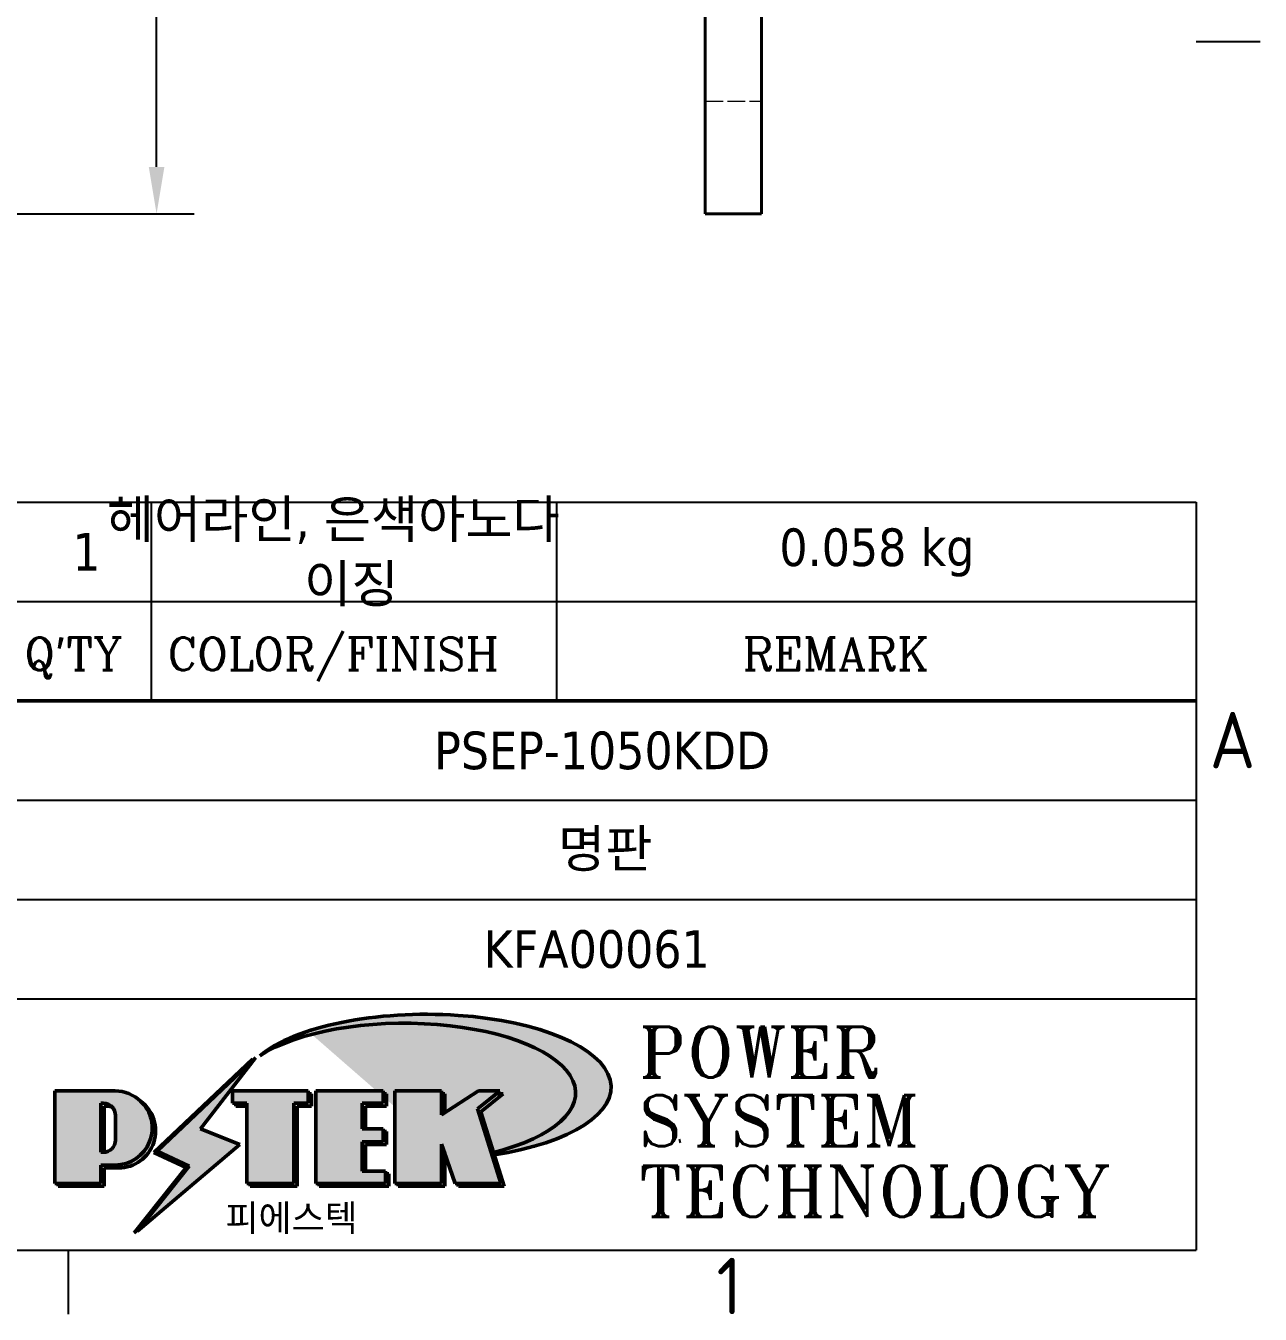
# Model space of a CAD drawing. Header units: millimetres. Extents: x 0 to 210, y 0 to 149.
# Drawn here: x 173.88 to 206.7, y 3.3 to 37.55 of the extents above; entities that cross this region are included whole.
import ezdxf
from ezdxf.enums import TextEntityAlignment as Align

# ---------------------------------------------------------------- set-up
doc = ezdxf.new("R2010")
doc.units = ezdxf.units.MM
doc.header["$LTSCALE"] = 0.5
doc.linetypes.add('DASHED', pattern=[0.2067, 0.1654, -0.0413])
doc.layers.get('0').update_dxf_attribs({"color": 3, "lineweight": 25})
for name, color, linetype, lineweight in [('가려진 것(ISO)', 2, 'DASHED', 18), ('가시적인 것(ISO)', 3, 'Continuous', 40), ('경계(ISO)', 7, 'Continuous', 25), ('제목(ISO)', 5, 'Continuous', 50), ('치수(ISO)', 2, 'Continuous', 25), ('해치(ISO)', 7, 'Continuous', 18)]:
    doc.layers.add(name, color=color, linetype=linetype, lineweight=lineweight)
doc.styles.add('HAN_370', font='', dxfattribs={"width": 2})
doc.styles.add('RC_284', font='ROMANC.shx')
doc.styles.add('ROMANT_294', font='romant.shx')
doc.styles.add('문자 텍스트_PSTEK_POSCO', font='isocp.shx')
doc.styles.add('치수 텍스트_PSTEK_POSCO', font='isocp.shx')
doc.styles.add('텍스트 스타일198', font='tahoma.ttf')
doc.styles.get('HAN_370').set_extended_font_data('GulimChe')
doc.dimstyles.new('치수_PSTEK_POSCO', dxfattribs={"dimscale": 0.5, "dimtxt": 3.5, "dimasz": 2.5, "dimexe": 2, "dimexo": 2.5, "dimgap": 1, "dimtad": 1, "dimrnd": 1e-08, "dimdsep": 46, "dimtxsty": '치수 텍스트_PSTEK_POSCO', "dimcen": 0.09, "dimdle": 10, "dimclrd": 7, "dimclre": 7, "dimclrt": 2, "dimadec": 1, "dimazin": 2, "dimtfac": 1, "dimtmove": 0, "dimatfit": 3, "dimfxl": 0, "dimtolj": 1, "dimlwd": -1, "dimlwe": -1, "dimarcsym": 0})

# ---------------------------------------------------------------- blocks, each defined once
blk = doc.blocks.new('경계 Default Border')
at = {"layer": '경계(ISO)'}
for p, q in [((410, 74.25000190734863), (413.4000015258789, 74.25000190734863)), ((350, 10), (350, 6.599999666213989))]:
    blk.add_line(p, q, dxfattribs=at)
at = {"layer": '경계(ISO)', "color": 2, "char_height": 3.00000011920929, "attachment_point": 7, "style": '문자 텍스트_PSTEK_POSCO'}
for s, insert in [('A', (410.7144008173592, 35.61784856929444)), ('1', (384.4860661041481, 6.59999988079071))]:
    blk.add_mtext(s, dxfattribs=dict(at, insert=insert))
blk = doc.blocks.new('제목 블록 PSTEK')
for color, points in [(252, [(317.2195697678507, 17.0593801673321), (322.0326348870767, 21.62682475217465), (322.2781991042243, 21.94392121864296), (317.0471853425802, 16.97985676345368), (318.7512090904202, 16.1899260703855), (316.0018030350395, 12.71868385740789), (316.3356552234328, 13.00206718743325), (318.9235935156908, 16.2694494742633)]), (5, [(321.6183518841322, 17.4193704504104), (319.5281351041078, 18.24969419629727), (322.4505835294948, 22.02344462252142), (317.2195697678507, 17.0593801673321), (318.9235935156908, 16.2694494742633), (316.1741874603099, 12.79820726128571)]), (1, [(324.4839107253602, 19.60711530335299), (325.2419748254881, 19.60711530335299), (325.2419748254881, 20.25857663940324), (321.2266040451076, 20.25857663940324), (321.2266040451076, 19.60711530335299), (321.9846681452406, 19.60711530335299), (321.9846681452406, 15.3430047401139), (324.4839107253602, 15.3430047401139)]), (252, [(324.6615819988275, 19.45905590879572), (325.4196460989604, 19.45905590879572), (325.4196460989604, 20.11051724484596), (325.2419748254881, 20.11051724484596), (325.2419748254881, 19.60711530335299), (324.4839107253602, 19.60711530335299), (324.4839107253602, 15.3430047401139), (322.1623394187076, 15.3430047401139), (322.1623394187076, 15.19494534555726), (324.6615819988275, 15.19494534555726)]), (1, [(329.2277337269622, 20.25857663940324), (325.65654113025, 20.25857663940324), (325.65654113025, 15.3430047401139), (329.3580259941756, 15.3430047401139), (329.3580259941756, 15.9944660761648), (328.1137701654877, 15.9944660761648), (328.1137701654877, 17.56360607323003), (329.2277337269622, 17.56360607323003), (329.2277337269622, 18.25543873810179), (328.1137701654877, 18.25543873810179), (328.1137701654877, 19.60711530335299), (329.2277337269622, 19.60711530335299)]), (252, [(328.2914414389548, 19.45905590879572), (329.4054050004294, 19.45905590879572), (329.4054050004294, 20.11051724484596), (329.2277337269622, 20.11051724484596), (329.2277337269622, 19.60711530335299), (328.1137701654877, 19.60711530335299), (328.1137701654877, 18.25543873810179), (328.2914414389548, 18.25543873810179)]), (1, [(332.3312149849806, 20.25857663940324), (329.8592894925411, 20.25857663940324), (329.8592894925411, 15.3430047401139), (332.3312149849806, 15.3430047401139), (332.3312149849806, 17.4318630164523), (333.0701931098801, 15.3430047401139), (335.4855464857051, 15.3430047401139), (334.2514536401189, 19.30614745124769), (335.4379594596742, 20.25857663940324), (334.3071782107978, 20.25857663940324), (332.3312149849806, 18.99741471888304)]), (252, [(332.5088862584528, 20.1105172448466), (332.3312149849806, 20.1105172448466), (332.3312149849806, 18.99741471888368), (332.5088862584528, 19.11081371413894)]), (252, [(335.6156307331414, 20.11051724484596), (335.2535118015555, 20.11051724484596), (334.2514536401189, 19.30614745124769), (335.4855464857051, 15.3430047401139), (333.1954852176545, 15.3430047401139), (333.2478643833523, 15.19494534555726), (335.6632177591723, 15.19494534555726), (334.4291249135862, 19.15808805669106)]), (252, [(321.9846681452406, 19.60711530335299), (321.4042753185749, 19.60711530335299), (321.4042753185749, 19.45905590879572), (321.9846681452406, 19.45905590879572)]), (252, [(328.2914414389548, 17.41554667867274), (329.4054050004294, 17.41554667867274), (329.4054050004294, 18.10737934354514), (329.2277337269622, 18.10737934354514), (329.2277337269622, 17.56360607323003), (328.1137701654877, 17.56360607323003), (328.1137701654877, 15.9944660761648), (328.2914414389548, 15.9944660761648)]), (252, [(332.5088862584528, 16.92964231796647), (332.3312149849806, 17.43186301645164), (332.3312149849806, 15.3430047401139), (330.0369607660135, 15.3430047401139), (330.0369607660135, 15.19494534555726), (332.5088862584528, 15.19494534555726)]), (252, [(329.5356972676428, 15.8464066816075), (329.3580259941756, 15.8464066816075), (329.3580259941756, 15.3430047401139), (325.8342124037171, 15.3430047401139), (325.8342124037171, 15.19494534555726), (329.5356972676428, 15.19494534555726)])]:
    blk.add_hatch(color=color).paths.add_polyline_path(points)
h = blk.add_hatch(color=1)
edge = h.paths.add_edge_path(flags=0)
edge.add_line((314.2242174273352, 19.60711530335299), (314.2242174273352, 17.00126995915134))
edge.add_line((314.2242174273352, 17.00126995915134), (314.3485873187598, 17.00126995915134))
edge.add_arc((314.3485873187598, 17.6527312952023), 0.6514613360509371, 270, 360)
edge.add_line((315.0000486548106, 17.6527312952023), (315.0000486548106, 18.95565396730211))
edge.add_arc((314.3485873187598, 18.95565396730212), 0.6514613360508712, 0, 90)
edge.add_line((314.3485873187598, 19.60711530335299), (314.2242174273352, 19.60711530335299))
edge = h.paths.add_edge_path()
edge.add_arc((314.9847713324306, 18.28938669179658), 1.969189947606664, 269.9999999999959, 450)
edge.add_line((314.9847713324306, 20.25857663940318), (311.7664314776902, 20.25857663940324))
edge.add_line((311.7664314776902, 20.25857663940324), (311.7664314776902, 15.3430047401139))
edge.add_line((311.7664314776902, 15.3430047401139), (314.2242174273352, 15.3430047401139))
edge.add_line((314.2242174273352, 15.3430047401139), (314.2242174273352, 16.32019674418991))
edge.add_line((314.2242174273352, 16.32019674418991), (314.9847713324307, 16.32019674418991))
h = blk.add_hatch(color=252)
edge = h.paths.add_edge_path()
edge.add_arc((314.9847713324309, 18.28938669179657), 1.969189947606666, 270, 406.8278729790604)
edge.add_arc((315.1624426058984, 18.1413272972396), 1.969189947606962, -90, 53.560984836317004, ccw=False)
edge.add_line((315.1624426058984, 16.17213734963263), (314.4018887008024, 16.17213734963263))
edge.add_line((314.4018887008024, 16.17213734963263), (314.4018887008024, 15.19494534555726))
edge.add_line((314.4018887008024, 15.19494534555726), (311.9441027511573, 15.19494534555726))
edge.add_line((311.9441027511573, 15.19494534555726), (311.9441027511573, 15.3430047401139))
edge.add_line((311.9441027511573, 15.3430047401139), (314.2242174273352, 15.3430047401139))
edge.add_line((314.2242174273352, 15.3430047401139), (314.2242174273352, 16.32019674418991))
edge.add_line((314.2242174273352, 16.32019674418991), (314.9847713324309, 16.32019674418991))
h = blk.add_hatch(color=252)
edge = h.paths.add_edge_path()
edge.add_line((314.4018887008024, 19.45905590879572), (314.5262585922315, 19.45905590879572))
edge.add_arc((314.5262585922314, 18.80759457274939), 0.6514613360463194, 60.4189348879147, 90.00000000000318, ccw=False)
edge.add_arc((314.3485873187602, 18.95565396730057), 0.6514613360524251, 39.96992292766206, 90.00000000009999)
edge.add_line((314.3485873187591, 19.60711530335307), (314.2242174273352, 19.60711530335298))
edge.add_line((314.2242174273352, 19.60711530335299), (314.2242174273352, 17.00126995915134))
edge.add_line((314.2242174273352, 17.00126995915134), (314.3485873187591, 17.00126995915134))
edge.add_arc((314.3485873187568, 17.652731295233), 0.6514613360816299, 270.0000000002, 274.6930825552478)
edge.add_line((314.4018887008024, 17.0034541317032), (314.4018887008024, 19.45905590879572))
at = {"layer": '해치(ISO)'}
h = blk.add_hatch(color=140, dxfattribs=at)
edge = h.paths.add_edge_path()
edge.add_ellipse((330.3660919371412, 20.15576403068321), major_axis=(9.100907360794343, 0), ratio=0.4069904968023172, start_angle=301.3098473703837, end_angle=507.7436900681698)
edge.add_ellipse((331.5340919371412, 20.4634168429492), major_axis=(-9.82350664112931, 0), ratio=0.3942600559756514, start_angle=111.51207141178469, end_angle=334.47025347086895, ccw=False)
edge.add_line((335.1363447531188, 16.8601935978785), (335.0955236905705, 16.99119398620872))
at = {"color": 180}
for p, q in [((182.4757929790549, 51.56524660363496), (372.4757929537551, 51.56524660363496)), ((316.9044520275131, 51.56524660363496), (316.9044520275127, 41.00524660363494)), ((338.4566026226726, 51.56524660363496), (338.4566026226727, 41.00524660363494)), ((372.4757929537551, 51.56524660363496), (372.4757929537551, 11.79100474011389)), ((182.475792979055, 46.2852466036349), (372.4757929537551, 46.28524660363492)), ((206.451475290024, 35.72524660363497), (372.4757929537551, 35.72524660363497)), ((255.917593136736, 30.44524660363498), (372.4757929537552, 30.44524660363501)), ((255.9175931367359, 25.16524660363502), (372.4757929537552, 25.165246603635)), ((182.475792979055, 11.79100474011392), (372.4757929537551, 11.79100474011389))]:
    blk.add_line(p, q, dxfattribs=at)
at = {"color": 7, "lineweight": 50}
blk.add_line((206.451475290024, 41.00524660363494), (372.4757929537551, 41.00524660363496), dxfattribs=at)
at = {"color": 7}
for p, q in [((322.2781991042243, 21.94392121864296), (317.0471853425802, 16.97985676345368)), ((322.4505835294948, 22.02344462252142), (317.2195697678507, 17.0593801673321)), ((319.5281351041078, 18.24969419629727), (322.4505835294948, 22.02344462252142)), ((322.0326348870767, 21.62682475217465), (322.2781991042243, 21.94392121864296)), ((317.2195697678507, 17.0593801673321), (322.0326348870767, 21.62682475217465)), ((311.7664314776902, 20.25900474011391), (311.7664314776902, 15.34300474011391)), ((314.9847713324309, 20.25857663940324), (311.7664314776902, 20.25857663940324)), ((314.9847713324309, 20.25857663940324), (311.7664314776902, 20.25857663940324)), ((311.7664314776902, 20.25857663940324), (311.7664314776902, 15.3430047401139)), ((325.2419748254881, 20.25857663940324), (321.2266040451076, 20.25857663940324)), ((321.2266040451076, 20.25857663940324), (321.2266040451076, 19.60711530335299)), ((325.2419748254881, 20.25857663940324), (321.2266040451076, 20.25857663940324)), ((321.2266040451076, 20.25857663940324), (321.2266040451076, 19.60711530335299)), ((325.2419748254881, 19.60711530335299), (325.2419748254881, 20.25857663940324)), ((325.2419748254881, 19.60711530335299), (325.2419748254881, 20.25857663940324)), ((325.4196460989604, 20.11051724484596), (325.2419748254881, 20.11051724484596)), ((325.2419748254881, 20.11051724484596), (325.2419748254881, 19.60711530335299)), ((325.4196460989604, 19.45905590879572), (325.4196460989604, 20.11051724484596)), ((329.2277337269622, 20.25857663940324), (325.65654113025, 20.25857663940324)), ((325.65654113025, 20.25857663940324), (325.65654113025, 15.3430047401139)), ((325.65654113025, 20.25857663940324), (325.65654113025, 15.3430047401139)), ((329.2277337269622, 20.25857663940324), (325.65654113025, 20.25857663940324)), ((329.2277337269622, 19.60711530335299), (329.2277337269622, 20.25857663940324)), ((329.2277337269622, 19.60711530335299), (329.2277337269622, 20.25857663940324)), ((329.4054050004294, 20.11051724484596), (329.2277337269622, 20.11051724484596)), ((329.2277337269622, 20.11051724484596), (329.2277337269622, 19.60711530335299)), ((329.4054050004294, 19.45905590879572), (329.4054050004294, 20.11051724484596)), ((332.3312149849806, 20.25857663940324), (329.8592894925411, 20.25857663940324)), ((329.8592894925411, 20.25857663940324), (329.8592894925411, 15.3430047401139)), ((329.8592894925411, 20.25857663940324), (329.8592894925411, 15.3430047401139)), ((332.3312149849806, 20.25857663940324), (329.8592894925411, 20.25857663940324)), ((334.3071782107978, 20.25857663940324), (332.3312149849806, 18.99741471888304)), ((332.3312149849806, 18.99741471888304), (332.3312149849806, 20.25857663940324)), ((334.3071782107978, 20.25857663940324), (332.3312149849806, 18.99741471888304)), ((332.3312149849806, 18.99741471888304), (332.3312149849806, 20.25857663940324)), ((332.5088862584528, 20.1105172448466), (332.3312149849806, 20.1105172448466)), ((332.3312149849806, 20.1105172448466), (332.3312149849806, 18.99741471888368)), ((332.5088862584528, 19.11081371413894), (332.5088862584528, 20.1105172448466)), ((334.2514536401189, 19.30614745124769), (335.4379594596742, 20.25857663940324)), ((334.2514536401189, 19.30614745124769), (335.4379594596742, 20.25857663940324)), ((335.2535118015555, 20.11051724484596), (334.2514536401189, 19.30614745124769)), ((335.4379594596742, 20.25857663940324), (334.3071782107978, 20.25857663940324)), ((335.4379594596742, 20.25857663940324), (334.3071782107978, 20.25857663940324)), ((334.4291249135862, 19.15808805669104), (335.6156307331414, 20.11051724484596)), ((335.6156307331414, 20.11051724484596), (335.2535118015555, 20.11051724484596)), ((314.2242174273352, 17.00126995915134), (314.2242174273352, 19.60711530335299)), ((314.2242174273352, 19.60711530335299), (314.3485873187591, 19.60711530335299)), ((314.3485873187591, 19.60711530335299), (314.2242174273352, 19.60711530335299)), ((314.2242174273352, 19.60711530335299), (314.2242174273352, 17.00126995915134)), ((314.2242174273352, 17.00126995915134), (314.2242174273352, 19.60711530335299)), ((314.2242174273352, 19.60711530335299), (314.3485873187591, 19.60711530335299)), ((314.4018887008024, 19.45905590879572), (314.5262585922314, 19.45905590879572)), ((314.4018887008024, 17.0034541317032), (314.4018887008024, 19.45905590879572)), ((321.2266040451076, 19.60711530335299), (321.9846681452406, 19.60711530335299)), ((321.2266040451076, 19.60711530335299), (321.9846681452406, 19.60711530335299)), ((321.4042753185749, 19.60711530335299), (321.4042753185749, 19.45905590879572)), ((321.9846681452406, 19.60711530335299), (321.4042753185749, 19.60711530335299)), ((321.4042753185749, 19.45905590879572), (321.9846681452406, 19.45905590879572)), ((321.9846681452406, 19.60711530335299), (321.9846681452406, 15.3430047401139)), ((321.9846681452406, 19.45905590879572), (321.9846681452406, 19.60711530335299)), ((321.9846681452406, 19.60711530335299), (321.9846681452406, 15.3430047401139)), ((324.4839107253602, 19.60711530335299), (325.2419748254881, 19.60711530335299)), ((324.4839107253602, 15.3430047401139), (324.4839107253602, 19.60711530335299)), ((325.2419748254881, 19.60711530335299), (324.4839107253602, 19.60711530335299)), ((324.4839107253602, 19.60711530335299), (324.4839107253602, 15.3430047401139)), ((324.4839107253602, 19.60711530335299), (325.2419748254881, 19.60711530335299)), ((324.4839107253602, 15.3430047401139), (324.4839107253602, 19.60711530335299)), ((324.6615819988275, 19.45905590879572), (325.4196460989604, 19.45905590879572)), ((324.6615819988275, 15.19494534555726), (324.6615819988275, 19.45905590879572)), ((328.1137701654877, 18.25543873810179), (328.1137701654877, 19.60711530335299)), ((328.1137701654877, 19.60711530335299), (329.2277337269622, 19.60711530335299)), ((329.2277337269622, 19.60711530335299), (328.1137701654877, 19.60711530335299)), ((328.1137701654877, 19.60711530335299), (328.1137701654877, 18.25543873810179)), ((328.1137701654877, 18.25543873810179), (328.1137701654877, 19.60711530335299)), ((328.1137701654877, 19.60711530335299), (329.2277337269622, 19.60711530335299)), ((328.2914414389548, 18.25543873810179), (328.2914414389548, 19.45905590879572)), ((328.2914414389548, 19.45905590879572), (329.4054050004294, 19.45905590879572)), ((335.4855464857051, 15.3430047401139), (334.2514536401189, 19.30614745124769)), ((334.2514536401189, 19.30614745124769), (335.4855464857051, 15.3430047401139)), ((335.4855464857051, 15.3430047401139), (334.2514536401189, 19.30614745124769)), ((315.0000486548106, 18.95565396730275), (315.0000486548106, 17.65273129520161)), ((315.0000486548106, 18.95565396730275), (315.0000486548106, 17.65273129520161)), ((332.3312149849806, 18.99741471888368), (332.5088862584528, 19.11081371413894)), ((335.6632177591723, 15.19494534555726), (334.4291249135862, 19.15808805669104)), ((321.6183518841322, 17.4193704504104), (319.5281351041078, 18.24969419629727)), ((329.2277337269622, 18.25543873810179), (328.1137701654877, 18.25543873810179)), ((328.1137701654877, 18.25543873810179), (328.2914414389548, 18.25543873810179)), ((329.2277337269622, 18.25543873810179), (328.1137701654877, 18.25543873810179)), ((329.2277337269622, 17.56360607323003), (329.2277337269622, 18.25543873810179)), ((329.2277337269622, 17.56360607323003), (329.2277337269622, 18.25543873810179)), ((329.4054050004294, 18.10737934354514), (329.2277337269622, 18.10737934354514)), ((329.2277337269622, 18.10737934354514), (329.2277337269622, 17.56360607323003)), ((329.4054050004294, 17.41554667867274), (329.4054050004294, 18.10737934354514)), ((316.1741874603099, 12.79820726128571), (321.6183518841322, 17.4193704504104)), ((328.1137701654877, 17.56360607323003), (329.2277337269622, 17.56360607323003)), ((328.1137701654877, 15.9944660761648), (328.1137701654877, 17.56360607323003)), ((329.2277337269622, 17.56360607323003), (328.1137701654877, 17.56360607323003)), ((328.1137701654877, 17.56360607323003), (328.1137701654877, 15.9944660761648)), ((328.1137701654877, 17.56360607323003), (329.2277337269622, 17.56360607323003)), ((328.1137701654877, 15.9944660761648), (328.1137701654877, 17.56360607323003)), ((328.2914414389548, 15.9944660761648), (328.2914414389548, 17.41554667867274)), ((328.2914414389548, 17.41554667867274), (329.4054050004294, 17.41554667867274)), ((332.3312149849806, 17.4318630164523), (333.0701931098801, 15.3430047401139)), ((332.3312149849806, 15.3430047401139), (332.3312149849806, 17.4318630164523)), ((332.5088862584528, 16.92964231796647), (332.3312149849806, 17.43186301645164)), ((332.3312149849806, 17.43186301645164), (332.3312149849806, 15.3430047401139)), ((332.3312149849806, 17.4318630164523), (333.0701931098801, 15.3430047401139)), ((332.3312149849806, 15.3430047401139), (332.3312149849806, 17.4318630164523)), ((345.0447381189468, 17.50375595811051), (344.9867755289346, 17.689895936919)), ((314.3485873187591, 17.00126995915134), (314.2242174273352, 17.00126995915134)), ((314.2242174273352, 17.00126995915134), (314.3485873187591, 17.00126995915134)), ((314.3485873187591, 17.00126995915134), (314.2242174273352, 17.00126995915134)), ((317.0471853425802, 16.97985676345368), (318.7512090904202, 16.1899260703855)), ((318.9235935156908, 16.2694494742633), (317.2195697678507, 17.0593801673321)), ((317.2195697678507, 17.0593801673321), (318.9235935156908, 16.2694494742633)), ((332.5088862584528, 15.19494534555726), (332.5088862584528, 16.92964231796647)), ((314.2242174273352, 16.32019674418991), (314.9847713324309, 16.32019674418991)), ((314.2242174273352, 15.3430047401139), (314.2242174273352, 16.32019674418991)), ((314.9847713324309, 16.32019674418991), (314.2242174273352, 16.32019674418991)), ((314.2242174273352, 16.32019674418991), (314.2242174273352, 15.3430047401139)), ((314.2242174273352, 16.32019674418991), (314.9847713324309, 16.32019674418991)), ((314.2242174273352, 15.3430047401139), (314.2242174273352, 16.32019674418991)), ((314.4018887008024, 16.17213734963263), (315.162442605898, 16.17213734963263)), ((314.4018887008024, 15.19494534555726), (314.4018887008024, 16.17213734963263)), ((318.7512090904202, 16.1899260703855), (316.0018030350395, 12.71868385740789)), ((318.9235935156908, 16.2694494742633), (316.1741874603099, 12.79820726128571)), ((316.3356552234328, 13.00206718743325), (318.9235935156908, 16.2694494742633)), ((329.3580259941756, 15.9944660761648), (328.1137701654877, 15.9944660761648)), ((328.1137701654877, 15.9944660761648), (328.2914414389548, 15.9944660761648)), ((329.3580259941756, 15.9944660761648), (328.1137701654877, 15.9944660761648)), ((329.3580259941756, 15.3430047401139), (329.3580259941756, 15.9944660761648)), ((329.3580259941756, 15.3430047401139), (329.3580259941756, 15.9944660761648)), ((329.5356972676428, 15.8464066816075), (329.3580259941756, 15.8464066816075)), ((329.3580259941756, 15.8464066816075), (329.3580259941756, 15.3430047401139)), ((329.5356972676428, 15.19494534555726), (329.5356972676428, 15.8464066816075)), ((311.7664314776902, 15.3430047401139), (314.2242174273352, 15.3430047401139)), ((311.7664314776902, 15.3430047401139), (314.2242174273352, 15.3430047401139)), ((314.2242174273352, 15.3430047401139), (311.9441027511573, 15.3430047401139)), ((311.9441027511573, 15.3430047401139), (311.9441027511573, 15.19494534555726)), ((311.9441027511573, 15.19494534555726), (314.4018887008024, 15.19494534555726)), ((321.9846681452406, 15.3430047401139), (324.4839107253602, 15.3430047401139)), ((321.9846681452406, 15.3430047401139), (324.4839107253602, 15.3430047401139)), ((324.4839107253602, 15.3430047401139), (322.1623394187076, 15.3430047401139)), ((322.1623394187076, 15.3430047401139), (322.1623394187076, 15.19494534555726)), ((322.1623394187076, 15.19494534555726), (324.6615819988275, 15.19494534555726)), ((325.65654113025, 15.3430047401139), (329.3580259941756, 15.3430047401139)), ((325.65654113025, 15.3430047401139), (329.3580259941756, 15.3430047401139)), ((329.3580259941756, 15.3430047401139), (325.8342124037171, 15.3430047401139)), ((325.8342124037171, 15.3430047401139), (325.8342124037171, 15.19494534555726)), ((325.8342124037171, 15.19494534555726), (329.5356972676428, 15.19494534555726)), ((329.8592894925411, 15.3430047401139), (332.3312149849806, 15.3430047401139)), ((329.8592894925411, 15.3430047401139), (332.3312149849806, 15.3430047401139)), ((332.3312149849806, 15.3430047401139), (330.0369607660135, 15.3430047401139)), ((330.0369607660135, 15.3430047401139), (330.0369607660135, 15.19494534555726)), ((330.0369607660135, 15.19494534555726), (332.5088862584528, 15.19494534555726)), ((333.0701931098801, 15.3430047401139), (335.4855464857051, 15.3430047401139)), ((333.0701931098801, 15.3430047401139), (335.4855464857051, 15.3430047401139)), ((335.4855464857051, 15.3430047401139), (333.1954852176545, 15.3430047401139)), ((333.1954852176545, 15.3430047401139), (333.2478643833523, 15.19494534555726)), ((333.2478643833523, 15.19494534555726), (335.6632177591723, 15.19494534555726)), ((316.0018030350395, 12.71868385740789), (316.3356552234328, 13.00206718743325))]:
    blk.add_line(p, q, dxfattribs=at)
at = {"color": 5}
for p, q in [((322.4505835294948, 22.02344462252142), (317.2195697678507, 17.0593801673321)), ((319.5281351041078, 18.24969419629727), (322.4505835294948, 22.02344462252142)), ((321.6183518841322, 17.4193704504104), (319.5281351041078, 18.24969419629727)), ((316.1741874603099, 12.79820726128571), (321.6183518841322, 17.4193704504104)), ((317.2195697678507, 17.0593801673321), (318.9235935156908, 16.2694494742633)), ((318.9235935156908, 16.2694494742633), (316.1741874603099, 12.79820726128571))]:
    blk.add_line(p, q, dxfattribs=at)
at = {"color": 1}
for p, q in [((314.9847713324309, 20.25857663940324), (311.7664314776902, 20.25857663940324)), ((311.7664314776902, 20.25857663940324), (311.7664314776902, 15.3430047401139)), ((325.2419748254881, 20.25857663940324), (321.2266040451076, 20.25857663940324)), ((321.2266040451076, 20.25857663940324), (321.2266040451076, 19.60711530335299)), ((325.2419748254881, 19.60711530335299), (325.2419748254881, 20.25857663940324)), ((329.2277337269622, 20.25857663940324), (325.65654113025, 20.25857663940324)), ((325.65654113025, 20.25857663940324), (325.65654113025, 15.3430047401139)), ((329.2277337269622, 19.60711530335299), (329.2277337269622, 20.25857663940324)), ((332.3312149849806, 20.25857663940324), (329.8592894925411, 20.25857663940324)), ((329.8592894925411, 20.25857663940324), (329.8592894925411, 15.3430047401139)), ((334.3071782107978, 20.25857663940324), (332.3312149849806, 18.99741471888304)), ((332.3312149849806, 18.99741471888304), (332.3312149849806, 20.25857663940324)), ((334.2514536401189, 19.30614745124769), (335.4379594596742, 20.25857663940324)), ((335.4379594596742, 20.25857663940324), (334.3071782107978, 20.25857663940324)), ((314.2242174273352, 17.00126995915134), (314.2242174273352, 19.60711530335299)), ((314.2242174273352, 19.60711530335299), (314.3485873187591, 19.60711530335299)), ((321.2266040451076, 19.60711530335299), (321.9846681452406, 19.60711530335299)), ((321.9846681452406, 19.60711530335299), (321.9846681452406, 15.3430047401139)), ((324.4839107253602, 19.60711530335299), (325.2419748254881, 19.60711530335299)), ((324.4839107253602, 15.3430047401139), (324.4839107253602, 19.60711530335299)), ((328.1137701654877, 18.25543873810179), (328.1137701654877, 19.60711530335299)), ((328.1137701654877, 19.60711530335299), (329.2277337269622, 19.60711530335299)), ((335.4855464857051, 15.3430047401139), (334.2514536401189, 19.30614745124769)), ((315.0000486548106, 18.95565396730275), (315.0000486548106, 17.65273129520161)), ((329.2277337269622, 18.25543873810179), (328.1137701654877, 18.25543873810179)), ((329.2277337269622, 17.56360607323003), (329.2277337269622, 18.25543873810179)), ((328.1137701654877, 17.56360607323003), (329.2277337269622, 17.56360607323003)), ((328.1137701654877, 15.9944660761648), (328.1137701654877, 17.56360607323003)), ((332.3312149849806, 17.4318630164523), (333.0701931098801, 15.3430047401139)), ((332.3312149849806, 15.3430047401139), (332.3312149849806, 17.4318630164523)), ((314.3485873187591, 17.00126995915134), (314.2242174273352, 17.00126995915134)), ((314.2242174273352, 16.32019674418991), (314.9847713324309, 16.32019674418991)), ((314.2242174273352, 15.3430047401139), (314.2242174273352, 16.32019674418991)), ((329.3580259941756, 15.9944660761648), (328.1137701654877, 15.9944660761648)), ((329.3580259941756, 15.3430047401139), (329.3580259941756, 15.9944660761648)), ((311.7664314776902, 15.3430047401139), (314.2242174273352, 15.3430047401139)), ((321.9846681452406, 15.3430047401139), (324.4839107253602, 15.3430047401139)), ((325.65654113025, 15.3430047401139), (329.3580259941756, 15.3430047401139)), ((329.8592894925411, 15.3430047401139), (332.3312149849806, 15.3430047401139)), ((333.0701931098801, 15.3430047401139), (335.4855464857051, 15.3430047401139))]:
    blk.add_line(p, q, dxfattribs=at)
at = {"color": 7}
for centre, radius, start, end in [((314.9847713324309, 18.28938669179658), 1.969189947606665, 270, 90), ((314.9847713324309, 18.28938669179658), 1.969189947606665, 270, 90), ((314.3485873187598, 18.95565396730211), 0.6514613360508712, 0, 90), ((314.3485873187602, 18.95565396730057), 0.6514613360524251, 39.96992292766117, 90), ((314.3485873187598, 18.95565396730212), 0.6514613360508712, 0, 90), ((314.5262585922314, 18.80759457274939), 0.6514613360463193, 60.41893488791137, 90), ((314.9847713324307, 18.2893866917965), 1.969189947606594, 270, 46.82787297909833), ((315.1624426058984, 18.1413272972396), 1.969189947606961, 270, 53.56098483636067), ((314.3485873187597, 17.65273129520228), 0.6514613360509381, 270, 0), ((314.3485873187598, 17.6527312952023), 0.6514613360509381, 270, 0), ((314.3485873187568, 17.652731295233), 0.6514613360816299, 270, 274.6930825552478)]:
    blk.add_arc(centre, radius, start, end, dxfattribs=at)
at = {"color": 1}
for centre, radius, start, end in [((314.9847713324309, 18.28938669179657), 1.969189947606665, 270, 90), ((314.3485873187598, 18.95565396730211), 0.6514613360508712, 0, 90), ((314.3485873187598, 17.6527312952023), 0.6514613360509381, 270, 0)]:
    blk.add_arc(centre, radius, start, end, dxfattribs=at)
at = {"layer": '제목(ISO)'}
for p, q in [((322.2781991042243, 21.94392121864296), (317.0471853425802, 16.97985676345368)), ((322.4505835294948, 22.02344462252142), (317.2195697678507, 17.0593801673321)), ((319.5281351041078, 18.24969419629727), (322.4505835294948, 22.02344462252142)), ((322.0326348870767, 21.62682475217465), (322.2781991042243, 21.94392121864296)), ((317.2195697678507, 17.0593801673321), (322.0326348870767, 21.62682475217465)), ((314.9847713324306, 20.25857663940324), (311.7664314776902, 20.25857663940324)), ((311.7664314776902, 20.25857663940324), (311.7664314776902, 15.3430047401139)), ((325.2419748254881, 20.25857663940324), (321.2266040451076, 20.25857663940324)), ((321.2266040451076, 20.25857663940324), (321.2266040451076, 19.60711530335299)), ((325.2419748254881, 19.60711530335299), (325.2419748254881, 20.25857663940324)), ((325.4196460989604, 20.11051724484596), (325.2419748254881, 20.11051724484596)), ((325.2419748254881, 20.11051724484596), (325.2419748254881, 19.60711530335299)), ((325.4196460989604, 19.45905590879572), (325.4196460989604, 20.11051724484596)), ((329.2277337269622, 20.25857663940324), (325.65654113025, 20.25857663940324)), ((325.65654113025, 20.25857663940324), (325.65654113025, 15.3430047401139)), ((329.2277337269622, 19.60711530335299), (329.2277337269622, 20.25857663940324)), ((329.4054050004294, 20.11051724484596), (329.2277337269622, 20.11051724484596)), ((329.2277337269622, 20.11051724484596), (329.2277337269622, 19.60711530335299)), ((329.4054050004294, 19.45905590879572), (329.4054050004294, 20.11051724484596)), ((332.3312149849806, 20.25857663940324), (329.8592894925411, 20.25857663940324)), ((329.8592894925411, 20.25857663940324), (329.8592894925411, 15.3430047401139)), ((334.3071782107978, 20.25857663940324), (332.3312149849806, 18.99741471888304)), ((332.3312149849806, 18.99741471888304), (332.3312149849806, 20.25857663940324)), ((332.5088862584528, 20.1105172448466), (332.3312149849806, 20.1105172448466)), ((332.3312149849806, 20.1105172448466), (332.3312149849806, 18.99741471888368)), ((332.5088862584528, 19.11081371413894), (332.5088862584528, 20.1105172448466)), ((334.2514536401189, 19.30614745124769), (335.4379594596742, 20.25857663940324)), ((335.2535118015555, 20.11051724484596), (334.2514536401189, 19.30614745124769)), ((335.4379594596742, 20.25857663940324), (334.3071782107978, 20.25857663940324)), ((334.4291249135862, 19.15808805669106), (335.6156307331414, 20.11051724484596)), ((335.6156307331414, 20.11051724484596), (335.2535118015555, 20.11051724484596)), ((314.2242174273352, 17.00126995915134), (314.2242174273352, 19.60711530335299)), ((314.2242174273352, 19.60711530335299), (314.3485873187598, 19.60711530335299)), ((314.3485873187591, 19.60711530335299), (314.2242174273352, 19.60711530335299)), ((314.2242174273352, 19.60711530335299), (314.2242174273352, 17.00126995915134)), ((314.4018887008024, 19.45905590879572), (314.5262585922314, 19.45905590879572)), ((314.4018887008024, 17.0034541317032), (314.4018887008024, 19.45905590879572)), ((321.2266040451076, 19.60711530335299), (321.9846681452406, 19.60711530335299)), ((321.9846681452406, 19.60711530335299), (321.4042753185749, 19.60711530335299)), ((321.4042753185749, 19.60711530335299), (321.4042753185749, 19.45905590879572)), ((321.4042753185749, 19.45905590879572), (321.9846681452406, 19.45905590879572)), ((321.9846681452406, 19.60711530335299), (321.9846681452406, 15.3430047401139)), ((321.9846681452406, 19.45905590879572), (321.9846681452406, 19.60711530335299)), ((324.4839107253602, 19.60711530335299), (325.2419748254881, 19.60711530335299)), ((324.4839107253602, 15.3430047401139), (324.4839107253602, 19.60711530335299)), ((325.2419748254881, 19.60711530335299), (324.4839107253602, 19.60711530335299)), ((324.4839107253602, 19.60711530335299), (324.4839107253602, 15.3430047401139)), ((324.6615819988275, 19.45905590879572), (325.4196460989604, 19.45905590879572)), ((324.6615819988275, 15.19494534555726), (324.6615819988275, 19.45905590879572)), ((328.1137701654877, 18.25543873810179), (328.1137701654877, 19.60711530335299)), ((328.1137701654877, 19.60711530335299), (329.2277337269622, 19.60711530335299)), ((329.2277337269622, 19.60711530335299), (328.1137701654877, 19.60711530335299)), ((328.1137701654877, 19.60711530335299), (328.1137701654877, 18.25543873810179)), ((328.2914414389548, 19.45905590879572), (329.4054050004294, 19.45905590879572)), ((328.2914414389548, 18.25543873810179), (328.2914414389548, 19.45905590879572)), ((335.4855464857051, 15.3430047401139), (334.2514536401189, 19.30614745124769)), ((334.2514536401189, 19.30614745124769), (335.4855464857051, 15.3430047401139)), ((315.0000486548106, 18.95565396730211), (315.0000486548106, 17.6527312952023)), ((332.3312149849806, 18.99741471888368), (332.5088862584528, 19.11081371413894)), ((335.6632177591723, 15.19494534555726), (334.4291249135862, 19.15808805669106)), ((321.6183518841322, 17.4193704504104), (319.5281351041078, 18.24969419629727)), ((329.2277337269622, 18.25543873810179), (328.1137701654877, 18.25543873810179)), ((328.1137701654877, 18.25543873810179), (328.2914414389548, 18.25543873810179)), ((329.2277337269622, 17.56360607323003), (329.2277337269622, 18.25543873810179)), ((329.4054050004294, 18.10737934354514), (329.2277337269622, 18.10737934354514)), ((329.2277337269622, 18.10737934354514), (329.2277337269622, 17.56360607323003)), ((329.4054050004294, 17.41554667867274), (329.4054050004294, 18.10737934354514)), ((316.1741874603099, 12.79820726128571), (321.6183518841322, 17.4193704504104)), ((328.1137701654877, 15.9944660761648), (328.1137701654877, 17.56360607323003)), ((328.1137701654877, 17.56360607323003), (329.2277337269622, 17.56360607323003)), ((329.2277337269622, 17.56360607323003), (328.1137701654877, 17.56360607323003)), ((328.1137701654877, 17.56360607323003), (328.1137701654877, 15.9944660761648)), ((328.2914414389548, 17.41554667867274), (329.4054050004294, 17.41554667867274)), ((328.2914414389548, 15.9944660761648), (328.2914414389548, 17.41554667867274)), ((332.3312149849806, 15.3430047401139), (332.3312149849806, 17.4318630164523)), ((332.3312149849806, 17.4318630164523), (333.0701931098801, 15.3430047401139)), ((332.5088862584528, 16.92964231796647), (332.3312149849806, 17.43186301645164)), ((332.3312149849806, 17.43186301645164), (332.3312149849806, 15.3430047401139)), ((314.3485873187598, 17.00126995915134), (314.2242174273352, 17.00126995915134)), ((314.2242174273352, 17.00126995915134), (314.3485873187591, 17.00126995915134)), ((317.0471853425802, 16.97985676345368), (318.7512090904202, 16.1899260703855)), ((317.2195697678507, 17.0593801673321), (318.9235935156908, 16.2694494742633)), ((318.9235935156908, 16.2694494742633), (317.2195697678507, 17.0593801673321)), ((332.5088862584528, 15.19494534555726), (332.5088862584528, 16.92964231796647)), ((314.2242174273352, 15.3430047401139), (314.2242174273352, 16.32019674418991)), ((314.2242174273352, 16.32019674418991), (314.9847713324307, 16.32019674418991)), ((314.9847713324309, 16.32019674418991), (314.2242174273352, 16.32019674418991)), ((314.2242174273352, 16.32019674418991), (314.2242174273352, 15.3430047401139)), ((314.4018887008024, 15.19494534555726), (314.4018887008024, 16.17213734963263)), ((314.4018887008024, 16.17213734963263), (315.1624426058984, 16.17213734963263)), ((318.7512090904202, 16.1899260703855), (316.0018030350395, 12.71868385740789)), ((318.9235935156908, 16.2694494742633), (316.1741874603099, 12.79820726128571)), ((316.3356552234328, 13.00206718743325), (318.9235935156908, 16.2694494742633)), ((329.3580259941756, 15.9944660761648), (328.1137701654877, 15.9944660761648)), ((328.1137701654877, 15.9944660761648), (328.2914414389548, 15.9944660761648)), ((329.3580259941756, 15.3430047401139), (329.3580259941756, 15.9944660761648)), ((329.5356972676428, 15.8464066816075), (329.3580259941756, 15.8464066816075)), ((329.3580259941756, 15.8464066816075), (329.3580259941756, 15.3430047401139)), ((329.5356972676428, 15.19494534555726), (329.5356972676428, 15.8464066816075)), ((311.7664314776902, 15.3430047401139), (314.2242174273352, 15.3430047401139)), ((314.2242174273352, 15.3430047401139), (311.9441027511573, 15.3430047401139)), ((311.9441027511573, 15.3430047401139), (311.9441027511573, 15.19494534555726)), ((311.9441027511573, 15.19494534555726), (314.4018887008024, 15.19494534555726)), ((321.9846681452406, 15.3430047401139), (324.4839107253602, 15.3430047401139)), ((324.4839107253602, 15.3430047401139), (322.1623394187076, 15.3430047401139)), ((322.1623394187076, 15.3430047401139), (322.1623394187076, 15.19494534555726)), ((322.1623394187076, 15.19494534555726), (324.6615819988275, 15.19494534555726)), ((325.65654113025, 15.3430047401139), (329.3580259941756, 15.3430047401139)), ((329.3580259941756, 15.3430047401139), (325.8342124037171, 15.3430047401139)), ((325.8342124037171, 15.3430047401139), (325.8342124037171, 15.19494534555726)), ((325.8342124037171, 15.19494534555726), (329.5356972676428, 15.19494534555726)), ((329.8592894925411, 15.3430047401139), (332.3312149849806, 15.3430047401139)), ((332.3312149849806, 15.3430047401139), (330.0369607660135, 15.3430047401139)), ((330.0369607660135, 15.3430047401139), (330.0369607660135, 15.19494534555726)), ((330.0369607660135, 15.19494534555726), (332.5088862584528, 15.19494534555726)), ((333.0701931098801, 15.3430047401139), (335.4855464857051, 15.3430047401139)), ((335.4855464857051, 15.3430047401139), (333.1954852176545, 15.3430047401139)), ((333.1954852176545, 15.3430047401139), (333.2478643833523, 15.19494534555726)), ((333.2478643833523, 15.19494534555726), (335.6632177591723, 15.19494534555726)), ((316.0018030350395, 12.71868385740789), (316.3356552234328, 13.00206718743325))]:
    blk.add_line(p, q, dxfattribs=at)
at = {"layer": '제목(ISO)', "color": 4}
blk.add_line((335.1363447531188, 16.8601935978785), (335.0955236905705, 16.99119398620872), dxfattribs=at)
at = {"layer": '제목(ISO)'}
for centre, radius, start, end in [((314.9847713324306, 18.28938669179658), 1.969189947606664, 46.82787297909431, 90), ((314.3485873187598, 18.95565396730212), 0.6514613360508712, 0, 90), ((314.3485873187602, 18.95565396730057), 0.6514613360524251, 39.96992292766117, 90), ((314.5262585922314, 18.80759457274939), 0.6514613360463193, 60.41893488791137, 90), ((314.9847713324307, 18.2893866917965), 1.969189947606594, 270, 46.82787297909833), ((314.9847713324309, 18.28938669179657), 1.969189947606666, 270, 46.8278729790603), ((315.1624426058984, 18.1413272972396), 1.969189947606962, 270, 53.56098483631701), ((314.3485873187598, 17.6527312952023), 0.6514613360509371, 270, 0), ((314.3485873187568, 17.652731295233), 0.6514613360816299, 270, 274.6930825552478)]:
    blk.add_arc(centre, radius, start, end, dxfattribs=at)
at = {"layer": '제목(ISO)', "color": 4}
for centre, major_axis, ratio, start_param, end_param in [((331.5340919371412, 20.4634168429492), (9.82350664112931, 0), 0.3942600559756514, 5.087845455444478, 8.97919982663645), ((330.3660919371412, 20.15576403068321), (9.100907360794343, 0), 0.4069904968023172, 5.258848905294775, 8.861799147915196)]:
    blk.add_ellipse(centre, major_axis=major_axis, ratio=ratio, start_param=start_param, end_param=end_param, dxfattribs=at)
at = {"color": 2, "style": 'RC_284'}
for s, p in [('COLOR/FINISH', (317.7725341324144, 42.62317362549192)), ("Q'TY", (310.1440786515383, 42.62317362549192)), ('REMARK', (348.346649953877, 42.62317362549192))]:
    blk.add_text(s, height=1.742399930953979, dxfattribs=at).set_placement(p)
at = {"color": 7, "style": 'ROMANT_294'}
for s, p in [('POWER', (342.82727231297, 20.97115304607566)), ('SYSTEM', (342.82727231297, 17.3284636719184)), ('TECHNOLOGY', (342.82727231297, 13.57194088644453))]:
    blk.add_text(s, height=2.700000107288361, dxfattribs=at).set_placement(p)
at = {"color": 7, "insert": (320.8519732224835, 14.21236326823155), "char_height": 1.400000005960464, "attachment_point": 1, "line_spacing_factor": 0.3319999873638153, "style": 'HAN_370'}
blk.add_mtext('\\fHY견고딕|b0|i0;\\H1.4000;피에스텍', dxfattribs=at)
at = {"layer": '제목(ISO)', "color": 7, "style": '텍스트 스타일198'}
for tag, p in [('4._COLOR_001', (314.5373847076311, 49.66248584834325)), ('설명_001', (234.4379359343004, 47.92245856837096)), ('재질_001', (290.6002202955571, 47.92524659519488)), ('질량\\P3;_001', (350.3046145979153, 48.1643332325385)), ('부품_번호_001', (195.9233477959742, 47.68071419841495)), ("3._Q'TY_001", (312.7051684940307, 47.92188863680521)), ('4._COLOR_002', (325.0280640105599, 46.23860660969174)), ('1._MODEL_NAME_001', (331.9437696542096, 37.36591818687279)), ('제목_001', (338.5365632224811, 32.14664180417335)), ('부품_번호_001', (334.5825880492061, 26.80591818687283)), ('설계자_001', (210.6823963971569, 25.23312566343435)), ('프로젝트_001', (270.8239879192178, 16.72624322018693)), ('시트_크기_001', (260.807090429518, 14.83812566343425)), ('작성_날짜_001', (207.7280646059359, 13.26600473167383)), ('프로젝트_002', (274.9946145933959, 13.26241724487078))]:
    blk.add_attdef(tag, p, '', height=2.000000029802322, dxfattribs=at)
for tag, p in [('점검자', (231.1845342133799, 26.23312567187446)), ('엔지니어링_승인자', (247.673240162284, 26.23312567187446)), ('점검_날짜', (231.1845342133799, 14.26600474011394)), ('엔지니어링_승인_날짜', (247.6732401622839, 14.26600474011394))]:
    blk.add_attdef(tag, text='', height=2.000000029802322, dxfattribs=at).set_placement(p, align=Align.MIDDLE_CENTER)
blk = doc.blocks.new('*D34')
at = {"layer": 'Defpoints', "color": 0}
for p in [(150.4262991627125, 54.29730890991058), (177.3544785181163, 54.29730890991058), (160.4262991627125, 32.5473089103706)]:
    blk.add_point(p, dxfattribs=at)
at = {"layer": '치수(ISO)', "color": 7}
for p, q in [((151.6762991627125, 54.29730890991058), (178.3544785181163, 54.29730890991058)), ((177.3544785181163, 33.79730891037059), (177.3544785181163, 53.04730890991058)), ((161.6762991627125, 32.5473089103706), (178.3544785181163, 32.54730891037059))]:
    blk.add_line(p, q, dxfattribs=at)
for points in [[(177.1461451847829, 53.04730890991058), (177.5628118514496, 53.04730890991058), (177.3544785181163, 54.29730890991058)], [(177.1461451847829, 33.79730891037059), (177.5628118514496, 33.79730891037059), (177.3544785181163, 32.54730891037059)]]:
    blk.add_solid(points, dxfattribs=at)
at = {"layer": '치수(ISO)', "color": 2, "insert": (175.9793062740218, 41.08384573524397), "char_height": 1.75, "attachment_point": 4, "rotation": 90, "style": '치수 텍스트_PSTEK_POSCO'}
blk.add_mtext('\\A1;21.75', dxfattribs=at)

msp = doc.modelspace()

# ---------------------------------------------------------------- linework, layer by layer
at = {"layer": '가려진 것(ISO)', "ltscale": 5.713989734649658}
msp.add_line((191.9430422322307, 35.54481047090614), (193.4430422322307, 35.54481047090614), dxfattribs=at)
at = {"layer": '가시적인 것(ISO)'}
for p, q in [((191.9430422322321, 127.5473089099393), (191.9430422322321, 32.5473089103706)), ((193.4430422322322, 127.5473089099393), (193.4430422322322, 32.5473089103706)), ((191.9430422322292, 37.54730890992499), (191.9330422322292, 37.54730890992499)), ((191.9430422322321, 32.5473089103706), (193.4430422322322, 32.5473089103706))]:
    msp.add_line(p, q, dxfattribs=at)

# ---------------------------------------------------------------- block references
at = {"xscale": 0.5, "yscale": 0.5, "zscale": 0.5}
msp.add_blockref('경계 Default Border', (0, 0), dxfattribs=at)
ref = msp.add_blockref('제목 블록 PSTEK', (18.76210352312242, -0.8955023700569475), dxfattribs=dict(xscale=0.5, yscale=0.5, zscale=0.5))
ref.add_attrib('4._COLOR_001', '헤어라인, 은색아노다', (176.030795876938, 23.93574055411468), dxfattribs={"layer": '제목(ISO)', "color": 7, "height": 1.000000014901161, "style": '텍스트 스타일198'})
ref.add_attrib("3._Q'TY_001", '1', (175.1146877701378, 23.06544194834565), dxfattribs={"layer": '제목(ISO)', "color": 7, "height": 1.000000014901161, "style": '텍스트 스타일198'})
ref.add_attrib('부품_번호_001', 'KFA00061', (186.0533975477254, 12.50745672337947), dxfattribs={"layer": '제목(ISO)', "color": 7, "height": 1.000000014901161, "style": '텍스트 스타일198'})
ref.add_attrib('1._MODEL_NAME_001', 'PSEP-1050KDD', (184.7339883502272, 17.78745672337945), dxfattribs={"layer": '제목(ISO)', "color": 7, "height": 1.000000014901161, "style": '텍스트 스타일198'})
ref.add_attrib('질량\\P3;_001', '0.058 kg', (193.91441082208, 23.1866642462123), dxfattribs={"layer": '제목(ISO)', "color": 7, "height": 1.000000014901161, "style": '텍스트 스타일198'})
ref.add_attrib('제목_001', '명판', (188.030385134363, 15.17781853202972), dxfattribs={"layer": '제목(ISO)', "color": 7, "height": 1.000000014901161, "style": '텍스트 스타일198'})
ref.add_attrib('4._COLOR_002', '이징', (181.2761355284024, 22.22380093478893), dxfattribs={"layer": '제목(ISO)', "color": 7, "height": 1.000000014901161, "style": '텍스트 스타일198'})

# ---------------------------------------------------------------- dimensions: what is measured, and where the dimension line sits
at = {"layer": '치수(ISO)', "color": 7}
dim = msp.add_linear_dim(base=(177.3544785181163, 54.29730890991058), p1=(160.4262991627125, 32.5473089103706), p2=(150.4262991627125, 54.29730890991058), angle=90, dimstyle='치수_PSTEK_POSCO', override={"dimdec": 2, "dimtp": 0, "dimtm": -0, "dimtdec": 2, "dimtofl": 0, "dimatfit": 1}, dxfattribs=at)
dim.commit()
dim.dimension.update_dxf_attribs({"geometry": '*D34', "text_midpoint": (177.3544785181163, 43.41730891014059), "dimtype": 160})

doc.saveas('drawing.dxf')
